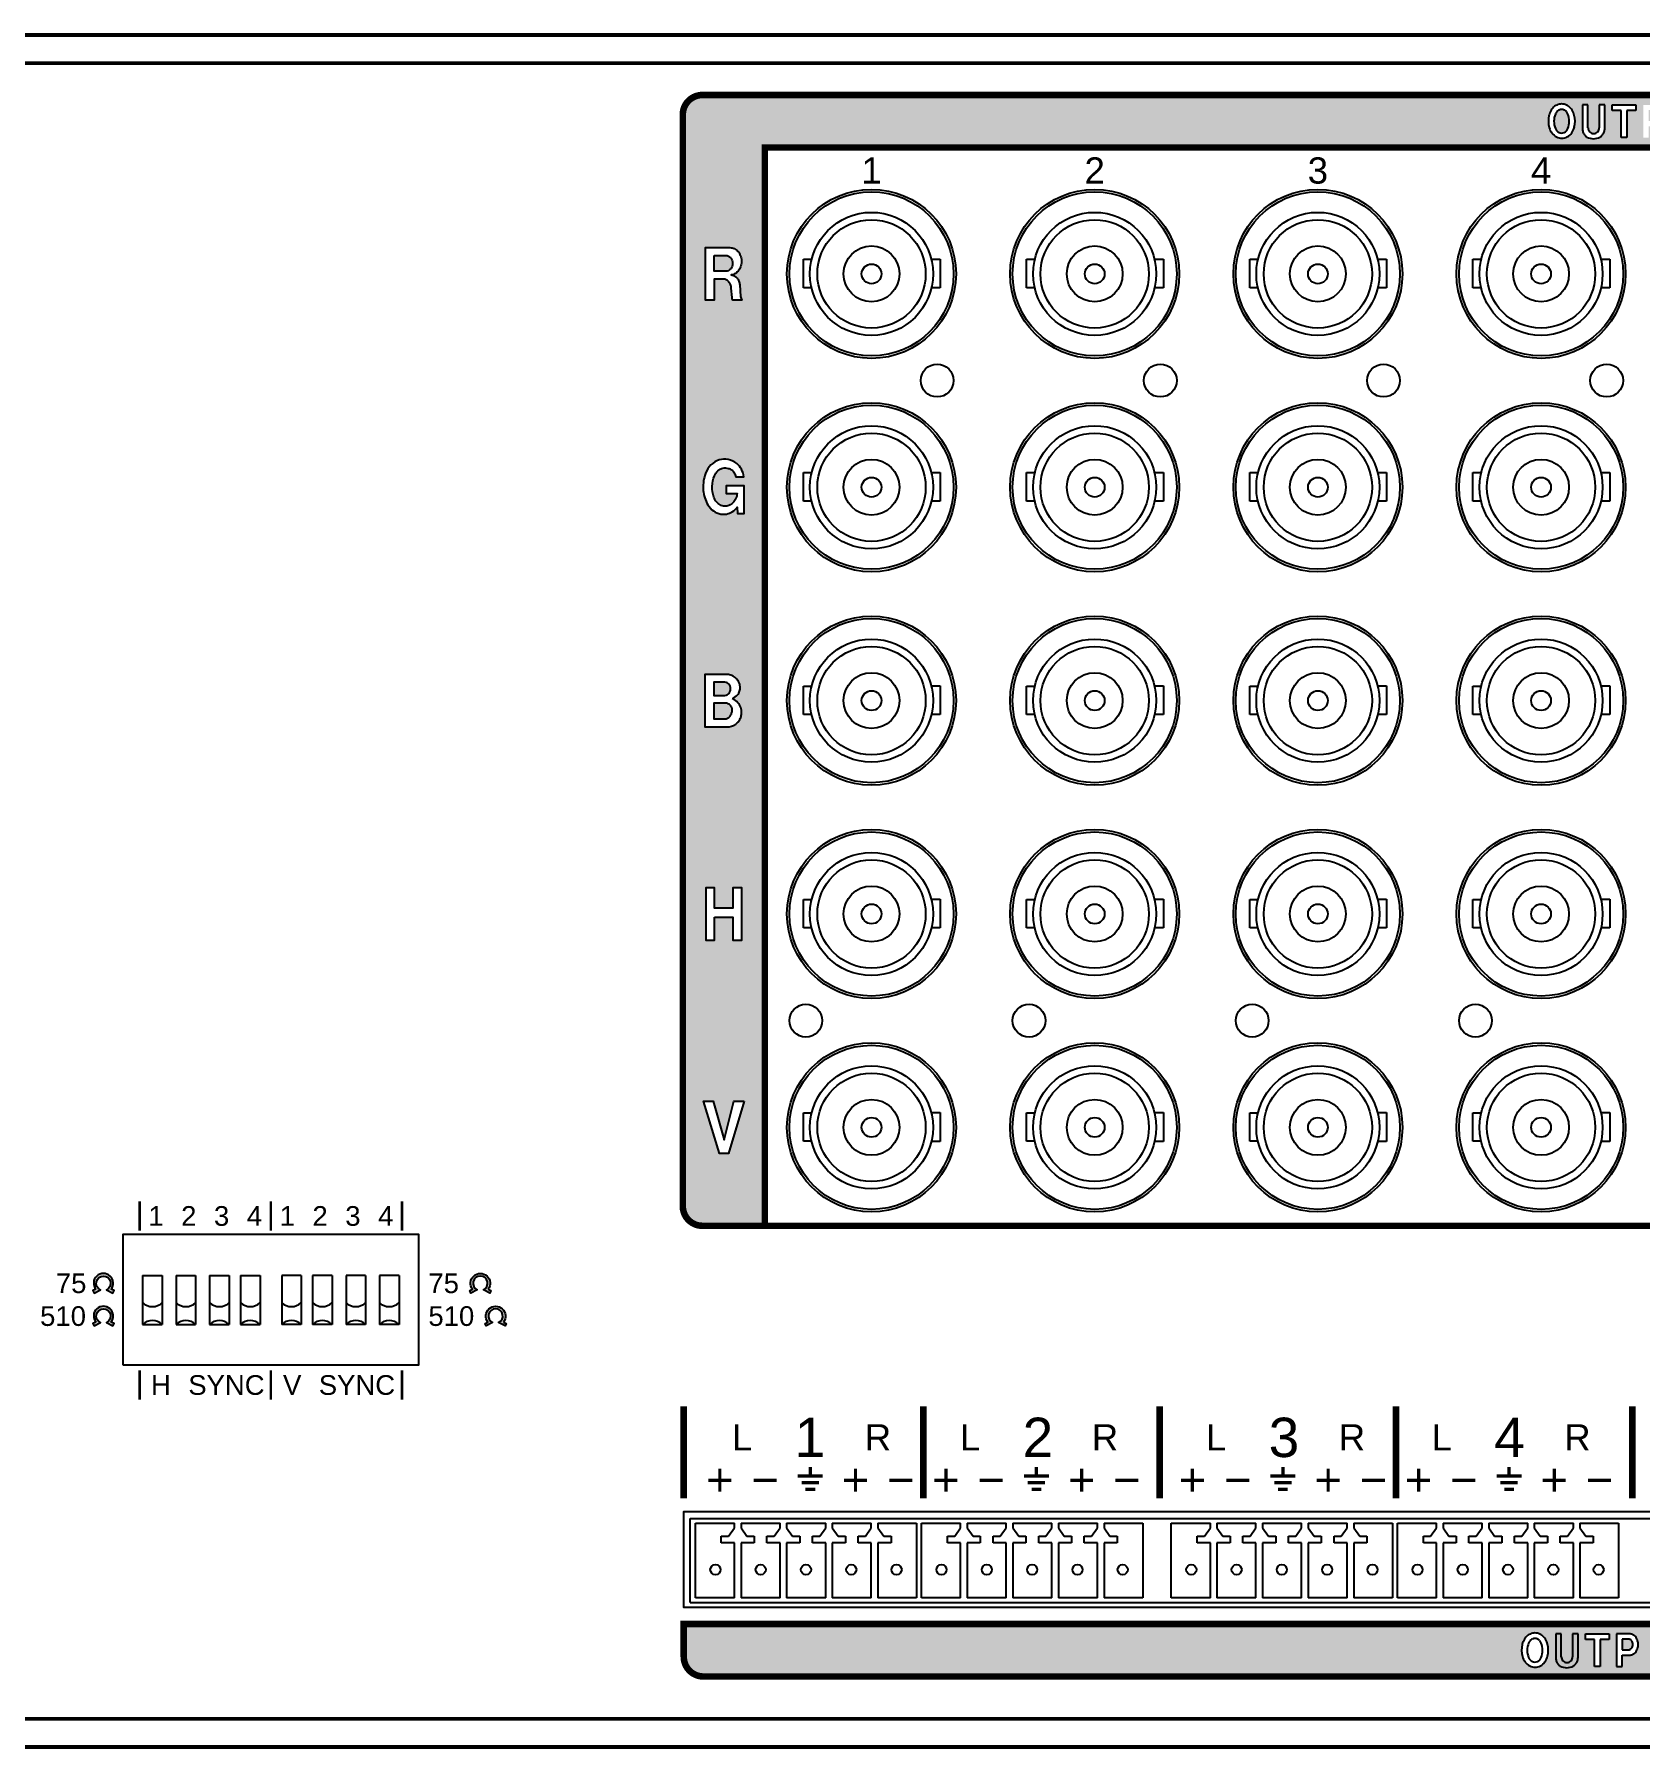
# Model space of a CAD drawing. Header units: inches. Extents: x 0.5 to 19.5, y 0.5 to 12.5.
# Drawn here: x 9.73 to 14.62, y 0.51 to 5.73 of the extents above; entities that cross this region are included whole.
import ezdxf
from ezdxf.enums import TextEntityAlignment as Align

# ---------------------------------------------------------------- set-up
doc = ezdxf.new("R2010")
doc.units = ezdxf.units.IN
doc.header["$MEASUREMENT"] = 0
doc.styles.add('CAD_SALES', font='ARIAL.TTF')

# ---------------------------------------------------------------- blocks, each defined once
blk = doc.blocks.new('8 AUDIO IN')
for p, q in [((-2.8706, 0.2715), (2.8706, 0.2715)), ((-2.8706, 0.0155), (-2.8706, 0.2715)), ((-2.8546, 0.2575), (-2.7356, 0.2575)), ((-2.8546, 0.0295), (-2.8546, 0.2575)), ((-2.7756, 0.2174), (-2.7536, 0.2174)), ((-2.7756, 0.1974), (-2.7756, 0.2174)), ((-2.7536, 0.2174), (-2.7356, 0.2431)), ((-2.7356, 0.2431), (-2.7356, 0.2575)), ((-2.7156, 0.2575), (-2.7156, 0.2431)), ((-2.7156, 0.2575), (-2.5966, 0.2575)), ((-2.7156, 0.2431), (-2.6976, 0.2174)), ((-2.6976, 0.2174), (-2.6756, 0.2174)), ((-2.6756, 0.2174), (-2.6756, 0.1974)), ((-2.6366, 0.2174), (-2.6146, 0.2174)), ((-2.6366, 0.1974), (-2.6366, 0.2174)), ((-2.6146, 0.2174), (-2.5966, 0.2431)), ((-2.5966, 0.2431), (-2.5966, 0.2575)), ((-2.5766, 0.2575), (-2.4576, 0.2575)), ((-2.5766, 0.2575), (-2.5766, 0.2431)), ((-2.5766, 0.2431), (-2.5586, 0.2174)), ((-2.5586, 0.2174), (-2.5366, 0.2174)), ((-2.5366, 0.2174), (-2.5366, 0.1974)), ((-2.4976, 0.2174), (-2.4756, 0.2174)), ((-2.4976, 0.1974), (-2.4976, 0.2174)), ((-2.4756, 0.2174), (-2.4576, 0.2431)), ((-2.4576, 0.2431), (-2.4576, 0.2575)), ((-2.4376, 0.2575), (-2.3186, 0.2575)), ((-2.4376, 0.2575), (-2.4376, 0.2431)), ((-2.4376, 0.2431), (-2.4196, 0.2174)), ((-2.4196, 0.2174), (-2.3976, 0.2174)), ((-2.3976, 0.2174), (-2.3976, 0.1974)), ((-2.3586, 0.2174), (-2.3366, 0.2174)), ((-2.3586, 0.1974), (-2.3586, 0.2174)), ((-2.3366, 0.2174), (-2.3186, 0.2431)), ((-2.3186, 0.2431), (-2.3186, 0.2575)), ((-2.2986, 0.2575), (-2.1806, 0.2575)), ((-2.2986, 0.2575), (-2.2986, 0.2431)), ((-2.2986, 0.2431), (-2.2806, 0.2174)), ((-2.2806, 0.2174), (-2.2586, 0.2174)), ((-2.2586, 0.2174), (-2.2586, 0.1974)), ((-2.1806, 0.2575), (-2.1806, 0.0295)), ((-2.1656, 0.0295), (-2.1656, 0.2575)), ((-2.1656, 0.2575), (-2.0466, 0.2575)), ((-2.0866, 0.1974), (-2.0866, 0.2174)), ((-2.0866, 0.2174), (-2.0646, 0.2174)), ((-2.0646, 0.2174), (-2.0466, 0.2431)), ((-2.0466, 0.2431), (-2.0466, 0.2575)), ((-2.0266, 0.2575), (-1.9076, 0.2575)), ((-2.0266, 0.2575), (-2.0266, 0.2431)), ((-2.0266, 0.2431), (-2.0086, 0.2174)), ((-2.0086, 0.2174), (-1.9866, 0.2174)), ((-1.9866, 0.2174), (-1.9866, 0.1974)), ((-1.9476, 0.1974), (-1.9476, 0.2174)), ((-1.9476, 0.2174), (-1.9256, 0.2174)), ((-1.9256, 0.2174), (-1.9076, 0.2431)), ((-1.9076, 0.2431), (-1.9076, 0.2575)), ((-1.8876, 0.2575), (-1.8876, 0.2431)), ((-1.8876, 0.2575), (-1.7686, 0.2575)), ((-1.8876, 0.2431), (-1.8696, 0.2174)), ((-1.8696, 0.2174), (-1.8476, 0.2174)), ((-1.8476, 0.2174), (-1.8476, 0.1974)), ((-1.8086, 0.1974), (-1.8086, 0.2174)), ((-1.8086, 0.2174), (-1.7866, 0.2174)), ((-1.7866, 0.2174), (-1.7686, 0.2431)), ((-1.7686, 0.2431), (-1.7686, 0.2575)), ((-1.7486, 0.2575), (-1.7486, 0.2431)), ((-1.7486, 0.2575), (-1.6296, 0.2575)), ((-1.7486, 0.2431), (-1.7306, 0.2174)), ((-1.7306, 0.2174), (-1.7086, 0.2174)), ((-1.7086, 0.2174), (-1.7086, 0.1974)), ((-1.6696, 0.1974), (-1.6696, 0.2174)), ((-1.6696, 0.2174), (-1.6476, 0.2174)), ((-1.6476, 0.2174), (-1.6296, 0.2431)), ((-1.6296, 0.2431), (-1.6296, 0.2575)), ((-1.6096, 0.2575), (-1.6096, 0.2431)), ((-1.6096, 0.2575), (-1.4916, 0.2575)), ((-1.6096, 0.2431), (-1.5916, 0.2174)), ((-1.5916, 0.2174), (-1.5696, 0.2174)), ((-1.5696, 0.2174), (-1.5696, 0.1974)), ((-1.4916, 0.2575), (-1.4916, 0.0295)), ((-1.4046, 0.0295), (-1.4046, 0.2575)), ((-1.4046, 0.2575), (-1.2856, 0.2575)), ((-1.3256, 0.1974), (-1.3256, 0.2174)), ((-1.3256, 0.2174), (-1.3036, 0.2174)), ((-1.3036, 0.2174), (-1.2856, 0.2431)), ((-1.2856, 0.2431), (-1.2856, 0.2575)), ((-1.2656, 0.2575), (-1.1466, 0.2575)), ((-1.2656, 0.2575), (-1.2656, 0.2431)), ((-1.2656, 0.2431), (-1.2476, 0.2174)), ((-1.2476, 0.2174), (-1.2256, 0.2174)), ((-1.2256, 0.2174), (-1.2256, 0.1974)), ((-1.1866, 0.1974), (-1.1866, 0.2174)), ((-1.1866, 0.2174), (-1.1646, 0.2174)), ((-1.1646, 0.2174), (-1.1466, 0.2431)), ((-1.1466, 0.2431), (-1.1466, 0.2575)), ((-1.1266, 0.2575), (-1.1266, 0.2431)), ((-1.1266, 0.2575), (-1.0076, 0.2575)), ((-1.1266, 0.2431), (-1.1086, 0.2174)), ((-1.1086, 0.2174), (-1.0866, 0.2174)), ((-1.0866, 0.2174), (-1.0866, 0.1974)), ((-1.0476, 0.1974), (-1.0476, 0.2174)), ((-1.0476, 0.2174), (-1.0256, 0.2174)), ((-1.0256, 0.2174), (-1.0076, 0.2431)), ((-1.0076, 0.2431), (-1.0076, 0.2575)), ((-0.9876, 0.2575), (-0.9876, 0.2431)), ((-0.9876, 0.2575), (-0.8686, 0.2575)), ((-0.9876, 0.2431), (-0.9696, 0.2174)), ((-0.9696, 0.2174), (-0.9476, 0.2174)), ((-0.9476, 0.2174), (-0.9476, 0.1974)), ((-0.9086, 0.1974), (-0.9086, 0.2174)), ((-0.9086, 0.2174), (-0.8866, 0.2174)), ((-0.8866, 0.2174), (-0.8686, 0.2431)), ((-0.8686, 0.2431), (-0.8686, 0.2575)), ((-0.8486, 0.2575), (-0.8486, 0.2431)), ((-0.8486, 0.2575), (-0.7306, 0.2575)), ((-0.8486, 0.2431), (-0.8306, 0.2174)), ((-0.8306, 0.2174), (-0.8086, 0.2174)), ((-0.8086, 0.2174), (-0.8086, 0.1974)), ((-0.7306, 0.2575), (-0.7306, 0.0295)), ((-0.7156, 0.0295), (-0.7156, 0.2575)), ((-0.7156, 0.2575), (-0.5966, 0.2575)), ((-0.6366, 0.1974), (-0.6366, 0.2174)), ((-0.6366, 0.2174), (-0.6146, 0.2174)), ((-0.6146, 0.2174), (-0.5966, 0.2431)), ((-0.5966, 0.2431), (-0.5966, 0.2575)), ((-0.5766, 0.2575), (-0.4576, 0.2575)), ((-0.5766, 0.2575), (-0.5766, 0.2431)), ((-0.5766, 0.2431), (-0.5586, 0.2174)), ((-0.5586, 0.2174), (-0.5366, 0.2174)), ((-0.5366, 0.2174), (-0.5366, 0.1974)), ((-0.4976, 0.1974), (-0.4976, 0.2174)), ((-0.4976, 0.2174), (-0.4756, 0.2174)), ((-0.4756, 0.2174), (-0.4576, 0.2431)), ((-0.4576, 0.2431), (-0.4576, 0.2575)), ((-0.4376, 0.2575), (-0.4376, 0.2431)), ((-0.4376, 0.2575), (-0.3186, 0.2575)), ((-0.4376, 0.2431), (-0.4196, 0.2174)), ((-0.4196, 0.2174), (-0.3976, 0.2174)), ((-0.3976, 0.2174), (-0.3976, 0.1974)), ((-0.3586, 0.1974), (-0.3586, 0.2174)), ((-0.3586, 0.2174), (-0.3366, 0.2174)), ((-0.3366, 0.2174), (-0.3186, 0.2431)), ((-0.3186, 0.2431), (-0.3186, 0.2575)), ((-0.2986, 0.2575), (-0.2986, 0.2431)), ((-0.2986, 0.2575), (-0.1796, 0.2575)), ((-0.2986, 0.2431), (-0.2806, 0.2174)), ((-0.2806, 0.2174), (-0.2586, 0.2174)), ((-0.2586, 0.2174), (-0.2586, 0.1974)), ((-0.2196, 0.1974), (-0.2196, 0.2174)), ((-0.2196, 0.2174), (-0.1976, 0.2174)), ((-0.1976, 0.2174), (-0.1796, 0.2431)), ((-0.1796, 0.2431), (-0.1796, 0.2575)), ((-0.1596, 0.2575), (-0.1596, 0.2431)), ((-0.1596, 0.2575), (-0.0416, 0.2575)), ((-0.1596, 0.2431), (-0.1416, 0.2174)), ((-0.1416, 0.2174), (-0.1196, 0.2174)), ((-0.1196, 0.2174), (-0.1196, 0.1974)), ((-0.0416, 0.2575), (-0.0416, 0.0295)), ((-2.7356, 0.1974), (-2.7756, 0.1974)), ((-2.7356, 0.0295), (-2.7356, 0.1974)), ((-2.7156, 0.1974), (-2.7156, 0.0295)), ((-2.6756, 0.1974), (-2.7156, 0.1974)), ((-2.5966, 0.1974), (-2.6366, 0.1974)), ((-2.5966, 0.0295), (-2.5966, 0.1974)), ((-2.5766, 0.1974), (-2.5766, 0.0295)), ((-2.5366, 0.1974), (-2.5766, 0.1974)), ((-2.4576, 0.1974), (-2.4976, 0.1974)), ((-2.4576, 0.0295), (-2.4576, 0.1974)), ((-2.4376, 0.1974), (-2.4376, 0.0295)), ((-2.3976, 0.1974), (-2.4376, 0.1974)), ((-2.3186, 0.1974), (-2.3586, 0.1974)), ((-2.3186, 0.0295), (-2.3186, 0.1974)), ((-2.2986, 0.1974), (-2.2986, 0.0295)), ((-2.2586, 0.1974), (-2.2986, 0.1974)), ((-2.0466, 0.1974), (-2.0866, 0.1974)), ((-2.0466, 0.0295), (-2.0466, 0.1974)), ((-1.9866, 0.1974), (-2.0266, 0.1974)), ((-2.0266, 0.1974), (-2.0266, 0.0295)), ((-1.9076, 0.1974), (-1.9476, 0.1974)), ((-1.9076, 0.0295), (-1.9076, 0.1974)), ((-1.8476, 0.1974), (-1.8876, 0.1974)), ((-1.8876, 0.1974), (-1.8876, 0.0295)), ((-1.7686, 0.1974), (-1.8086, 0.1974)), ((-1.7686, 0.0295), (-1.7686, 0.1974)), ((-1.7086, 0.1974), (-1.7486, 0.1974)), ((-1.7486, 0.1974), (-1.7486, 0.0295)), ((-1.6296, 0.1974), (-1.6696, 0.1974)), ((-1.6296, 0.0295), (-1.6296, 0.1974)), ((-1.5696, 0.1974), (-1.6096, 0.1974)), ((-1.6096, 0.1974), (-1.6096, 0.0295)), ((-1.2856, 0.1974), (-1.3256, 0.1974)), ((-1.2856, 0.0295), (-1.2856, 0.1974)), ((-1.2256, 0.1974), (-1.2656, 0.1974)), ((-1.2656, 0.1974), (-1.2656, 0.0295)), ((-1.1466, 0.1974), (-1.1866, 0.1974)), ((-1.1466, 0.0295), (-1.1466, 0.1974)), ((-1.0866, 0.1974), (-1.1266, 0.1974)), ((-1.1266, 0.1974), (-1.1266, 0.0295)), ((-1.0076, 0.1974), (-1.0476, 0.1974)), ((-1.0076, 0.0295), (-1.0076, 0.1974)), ((-0.9476, 0.1974), (-0.9876, 0.1974)), ((-0.9876, 0.1974), (-0.9876, 0.0295)), ((-0.8686, 0.1974), (-0.9086, 0.1974)), ((-0.8686, 0.0295), (-0.8686, 0.1974)), ((-0.8086, 0.1974), (-0.8486, 0.1974)), ((-0.8486, 0.1974), (-0.8486, 0.0295)), ((-0.5966, 0.1974), (-0.6366, 0.1974)), ((-0.5966, 0.0295), (-0.5966, 0.1974)), ((-0.5366, 0.1974), (-0.5766, 0.1974)), ((-0.5766, 0.1974), (-0.5766, 0.0295)), ((-0.4576, 0.1974), (-0.4976, 0.1974)), ((-0.4576, 0.0295), (-0.4576, 0.1974)), ((-0.3976, 0.1974), (-0.4376, 0.1974)), ((-0.4376, 0.1974), (-0.4376, 0.0295)), ((-0.3186, 0.1974), (-0.3586, 0.1974)), ((-0.3186, 0.0295), (-0.3186, 0.1974)), ((-0.2586, 0.1974), (-0.2986, 0.1974)), ((-0.2986, 0.1974), (-0.2986, 0.0295)), ((-0.1796, 0.1974), (-0.2196, 0.1974)), ((-0.1796, 0.0295), (-0.1796, 0.1974)), ((-0.1196, 0.1974), (-0.1596, 0.1974)), ((-0.1596, 0.1974), (-0.1596, 0.0295)), ((-2.8706, 0.0155), (2.8706, 0.0155)), ((-2.7356, 0.0295), (-2.8546, 0.0295)), ((-2.5966, 0.0295), (-2.7156, 0.0295)), ((-2.4576, 0.0295), (-2.5766, 0.0295)), ((-2.3186, 0.0295), (-2.4376, 0.0295)), ((-2.1806, 0.0295), (-2.2986, 0.0295)), ((-2.0466, 0.0295), (-2.1656, 0.0295)), ((-1.9076, 0.0295), (-2.0266, 0.0295)), ((-1.7686, 0.0295), (-1.8876, 0.0295)), ((-1.6296, 0.0295), (-1.7486, 0.0295)), ((-1.4916, 0.0295), (-1.6096, 0.0295)), ((-1.2856, 0.0295), (-1.4046, 0.0295)), ((-1.1466, 0.0295), (-1.2656, 0.0295)), ((-1.0076, 0.0295), (-1.1266, 0.0295)), ((-0.8686, 0.0295), (-0.9876, 0.0295)), ((-0.7306, 0.0295), (-0.8486, 0.0295)), ((-0.5966, 0.0295), (-0.7156, 0.0295)), ((-0.4576, 0.0295), (-0.5766, 0.0295)), ((-0.3186, 0.0295), (-0.4376, 0.0295)), ((-0.1796, 0.0295), (-0.2986, 0.0295)), ((-0.0416, 0.0295), (-0.1596, 0.0295))]:
    blk.add_line(p, q)
for centre in [(-2.7936, 0.1155), (-2.6556, 0.1155), (-2.5176, 0.1155), (-2.3796, 0.1155), (-2.2416, 0.1155), (-2.1046, 0.1155), (-1.9666, 0.1155), (-1.8286, 0.1155), (-1.6906, 0.1155), (-1.5526, 0.1155), (-1.3436, 0.1155), (-1.2056, 0.1155), (-1.0676, 0.1155), (-0.9296, 0.1155), (-0.7916, 0.1155), (-0.6546, 0.1155), (-0.5166, 0.1155), (-0.3786, 0.1155), (-0.2406, 0.1155), (-0.1026, 0.1155)]:
    blk.add_circle(centre, 0.0155)
blk = doc.blocks.new('BNC')
for p, q in [((-0.2075, 0.0445), (-0.1821, 0.0445)), ((-0.2075, -0.0425), (-0.2075, 0.0445)), ((0.182, 0.0451), (0.2093, 0.0451)), ((0.2093, 0.0451), (0.2093, -0.0427)), ((-0.1826, -0.0425), (-0.2075, -0.0425)), ((0.2093, -0.0427), (0.1826, -0.0427))]:
    blk.add_line(p, q)
for radius in [0.25, 0.1875, 0.165, 0.085, 0.03]:
    blk.add_circle((0, 0), radius)
blk = doc.blocks.new('A$C59155F85')
for p, q in [((-8.385, 0.08), (8.385, 0.08)), ((-8.385, 0), (8.385, 0))]:
    blk.add_line(p, q)
blk = doc.blocks.new('A$C5CC237B7')
for p, q in [((-8.385, 0.08), (8.385, 0.08)), ((-8.385, 0), (8.385, 0))]:
    blk.add_line(p, q)

msp = doc.modelspace()

# ---------------------------------------------------------------- hatches: boundary and pattern name
h = msp.add_hatch(color=256)
h.paths.add_polyline_path([(17.3649, 5.4813, 0.414214), (17.3049, 5.5413), (11.7649, 5.5413, 0.414214), (11.7049, 5.4813), (11.7049, 2.1563, 0.414214), (11.7649, 2.0963), (11.9549, 2.0963), (11.9549, 5.3813), (17.3649, 5.3813)])
h.paths.add_polyline_path([(14.3435, 5.4771, -0.095153), (14.3504, 5.495, -0.091752), (14.3611, 5.5067, -0.082546), (14.3718, 5.5123, -0.162305), (14.3934, 5.5123, -0.082546), (14.4041, 5.5067, -0.091752), (14.4148, 5.495, -0.083895), (14.4213, 5.4793, -0.120472), (14.4213, 5.4433, -0.096742), (14.4132, 5.4259, -0.103073), (14.4008, 5.4144, -0.131348), (14.3833, 5.4095, -0.133021), (14.3657, 5.4141, -0.102771), (14.3531, 5.4251, -0.097288), (14.3448, 5.4423, -0.113081)], flags=16)
h.paths.add_polyline_path([(14.3592, 5.4613, -0.094568), (14.3632, 5.4827, -0.093824), (14.3682, 5.4907, -0.090902), (14.3743, 5.4953, -0.117122), (14.3826, 5.4973, -0.117122), (14.3909, 5.4953, -0.090902), (14.397, 5.4907, -0.093824), (14.4019, 5.4827, -0.094568), (14.406, 5.4613, -0.097155), (14.4017, 5.4393, -0.0885), (14.397, 5.4318, -0.091754), (14.3909, 5.4271, -0.1182), (14.3826, 5.4251, -0.1182), (14.3742, 5.4271, -0.091754), (14.3681, 5.4318, -0.0885), (14.3635, 5.4393, -0.097155)], flags=0)
h.paths.add_polyline_path([(14.4459, 5.5113), (14.4629, 5.5113), (14.4629, 5.4413, 0.104016), (14.4646, 5.434, 0.092613), (14.468, 5.4293, 0.096707), (14.4737, 5.4252, 0.10527), (14.4803, 5.4238, 0.10527), (14.4869, 5.4252, 0.096707), (14.4927, 5.4293, 0.085524), (14.4956, 5.434, 0.090314), (14.4969, 5.4405), (14.4969, 5.5113), (14.5139, 5.5113), (14.5139, 5.4399, -0.085991), (14.5121, 5.4286, -0.08788), (14.507, 5.4195, -0.098928), (14.4995, 5.4133, -0.130148), (14.4795, 5.4079, -0.127064), (14.4599, 5.413, -0.103028), (14.4522, 5.4197, -0.087224), (14.4475, 5.4288, -0.081237), (14.4459, 5.4393)], flags=16)
h.paths.add_polyline_path([(14.5369, 5.4943), (14.5369, 5.5113), (14.6083, 5.5113), (14.6083, 5.4943), (14.5811, 5.4943), (14.5811, 5.4113), (14.5641, 5.4113), (14.5641, 5.4943)], flags=16)
h.paths.add_polyline_path([(14.6312, 5.5113), (14.6703, 5.5113, -0.145535), (14.6824, 5.5082, -0.111039), (14.6907, 5.5003, -0.079512), (14.6956, 5.4902, -0.074652), (14.6973, 5.4788, -0.074652), (14.6956, 5.4674, -0.079512), (14.6907, 5.4573, -0.111039), (14.6824, 5.4494, -0.145535), (14.6703, 5.4463), (14.6482, 5.4463), (14.6482, 5.4113), (14.6312, 5.4113)], flags=16)
h.paths.add_polyline_path([(14.6482, 5.4953), (14.6669, 5.4953, -0.124525), (14.6727, 5.4938, -0.095789), (14.6768, 5.4905, -0.091577), (14.6799, 5.4851, -0.084614), (14.6809, 5.4788, -0.084614), (14.6799, 5.4725, -0.091577), (14.6768, 5.4671, -0.095789), (14.6727, 5.4637, -0.124525), (14.6669, 5.4623), (14.6482, 5.4623)], flags=0)
h.paths.add_polyline_path([(14.7205, 5.5113), (14.7375, 5.5113), (14.7375, 5.4413, 0.104016), (14.7392, 5.434, 0.092613), (14.7426, 5.4293, 0.096707), (14.7483, 5.4252, 0.10527), (14.7549, 5.4238, 0.10527), (14.7615, 5.4252, 0.096707), (14.7672, 5.4293, 0.085524), (14.7701, 5.434, 0.090314), (14.7715, 5.4405), (14.7715, 5.5113), (14.7885, 5.5113), (14.7885, 5.4399, -0.085991), (14.7866, 5.4286, -0.08788), (14.7816, 5.4195, -0.098928), (14.774, 5.4133, -0.130148), (14.754, 5.4079, -0.127064), (14.7345, 5.413, -0.103028), (14.7268, 5.4197, -0.087224), (14.722, 5.4288, -0.081237), (14.7205, 5.4393)], flags=16)
h.paths.add_polyline_path([(14.8114, 5.4943), (14.8114, 5.5113), (14.8828, 5.5113), (14.8828, 5.4943), (14.8556, 5.4943), (14.8556, 5.4113), (14.8386, 5.4113), (14.8386, 5.4943)], flags=16)
h.paths.add_polyline_path([(14.9058, 5.4413), (14.9228, 5.4413, 0.093142), (14.9241, 5.4344, 0.082276), (14.9269, 5.4297, 0.09886), (14.9313, 5.4263, 0.101206), (14.9394, 5.4243, 0.10206), (14.9477, 5.4257, 0.094776), (14.9551, 5.4303, 0.083603), (14.9573, 5.4333, 0.059881), (14.9583, 5.4361, 0.124782), (14.9582, 5.4427, 0.073245), (14.9567, 5.446, 0.088816), (14.9542, 5.4487, 0.076522), (14.9518, 5.45), (14.9236, 5.4583, -0.123096), (14.915, 5.4629, -0.107095), (14.909, 5.4715, -0.096533), (14.9066, 5.4823, -0.089823), (14.9087, 5.4942, -0.098006), (14.9147, 5.5041, -0.111803), (14.9236, 5.5103, -0.148521), (14.9495, 5.513, -0.148553), (14.9627, 5.5064, -0.102413), (14.9699, 5.4962, -0.092611), (14.9729, 5.4833), (14.9568, 5.4833, 0.092621), (14.9553, 5.4897, 0.083454), (14.9525, 5.4942, 0.100524), (14.9483, 5.4973, 0.113762), (14.9393, 5.4989, 0.112228), (14.9304, 5.4963, 0.103571), (14.9273, 5.4935, 0.082701), (14.9254, 5.4899, 0.141375), (14.9252, 5.4823, 0.06351), (14.9264, 5.4793, 0.095256), (14.9291, 5.4761, 0.097488), (14.9322, 5.4745), (14.9568, 5.4683, -0.117772), (14.9666, 5.4634, -0.101874), (14.9738, 5.4543, -0.088282), (14.9764, 5.4445, -0.086365), (14.9755, 5.4343, -0.102645), (14.9694, 5.4216, -0.117776), (14.9593, 5.4133, -0.099289), (14.9429, 5.4089, -0.100591), (14.9262, 5.4113, -0.104853), (14.9162, 5.4178, -0.092689), (14.909, 5.4284, -0.084519)], flags=16)
h.paths.add_polyline_path([(11.884, 5.037, -0.081068), (11.8822, 5.0214, -0.086409), (11.8757, 5.0077, -0.09333), (11.8658, 4.9981, -0.112177), (11.8526, 4.9931, -0.105098), (11.8626, 4.9898, -0.086414), (11.8702, 4.9834, -0.0815), (11.8759, 4.9739, -0.075462), (11.8784, 4.9627), (11.8812, 4.9275, 0.125921), (11.8852, 4.9163), (11.8567, 4.9163, -0.087949), (11.8553, 4.9243), (11.8523, 4.9558, 0.068338), (11.8499, 4.9645, 0.081457), (11.8448, 4.9725, 0.097118), (11.8372, 4.9782, 0.109082), (11.8281, 4.9803), (11.8009, 4.9803), (11.8009, 4.9163), (11.7737, 4.9163), (11.7737, 5.0763), (11.8485, 5.0763, -0.119875), (11.8626, 5.0729, -0.092591), (11.8729, 5.0649, -0.089176), (11.8807, 5.0522, -0.082042)], flags=16)
h.paths.add_polyline_path([(11.8551, 5.0375, -0.084614), (11.8567, 5.0283, -0.084614), (11.8551, 5.0191, -0.091577), (11.8507, 5.0113, -0.095789), (11.8447, 5.0064, -0.124525), (11.8362, 5.0043), (11.8009, 5.0043), (11.8009, 5.0523), (11.8362, 5.0523, -0.124525), (11.8447, 5.0502, -0.095789), (11.8507, 5.0453, -0.091577)], flags=0)
h.paths.add_polyline_path([(11.8837, 4.401, -0.092549), (11.891, 4.3783), (11.8665, 4.3783, 0.08729), (11.8614, 4.3906, 0.086779), (11.8537, 4.399, 0.103012), (11.8434, 4.4039, 0.131311), (11.8269, 4.4043, 0.123196), (11.8119, 4.3963, 0.107446), (11.8012, 4.3815, 0.090712), (11.7946, 4.3489, 0.096902), (11.8007, 4.3136, 0.07673), (11.8077, 4.3018, 0.095265), (11.8186, 4.2927, 0.109166), (11.832, 4.2887, 0.110861), (11.8457, 4.2909, 0.100825), (11.8577, 4.2987, 0.083742), (11.8659, 4.3103, 0.089674), (11.8706, 4.3271), (11.8366, 4.3271), (11.8366, 4.3511), (11.8924, 4.3511), (11.8924, 4.2663), (11.872, 4.2663), (11.8706, 4.2855, -0.08535), (11.8564, 4.2721, -0.100623), (11.838, 4.2647, -0.137981), (11.8108, 4.2673, -0.090695), (11.7936, 4.2778, -0.108511), (11.7768, 4.3012, -0.09424), (11.7671, 4.3425, -0.092517), (11.7729, 4.3847, -0.116069), (11.7908, 4.4142, -0.120304), (11.8155, 4.4295, -0.130243), (11.8435, 4.431, -0.123288), (11.8692, 4.4183, -0.10356)], flags=16)
h.paths.add_polyline_path([(11.8751, 3.7544, -0.081259), (11.8793, 3.7413, -0.121758), (11.8779, 3.7248, -0.127805), (11.8696, 3.712, -0.071388), (11.8566, 3.7027, -0.099436), (11.8729, 3.6899, -0.101528), (11.8813, 3.6753, -0.093277), (11.8838, 3.6579, -0.07313), (11.8813, 3.6445, -0.078226), (11.8751, 3.6329, -0.086845), (11.8661, 3.6243, -0.154022), (11.8389, 3.6163), (11.7722, 3.6163), (11.7722, 3.7763), (11.8362, 3.7763, -0.096451), (11.8526, 3.7734, -0.073423), (11.8647, 3.7667, -0.114844)], flags=16)
h.paths.add_polyline_path([(11.8455, 3.7464, -0.091577), (11.8491, 3.7399, -0.084614), (11.8504, 3.7323, -0.084614), (11.8491, 3.7246, -0.091577), (11.8455, 3.7181, -0.095789), (11.8404, 3.714, -0.124525), (11.8334, 3.7123), (11.7994, 3.7123), (11.7994, 3.7523), (11.8334, 3.7523, -0.124525), (11.8404, 3.7505, -0.095789)], flags=0)
h.paths.add_polyline_path([(11.8497, 3.6822, -0.094289), (11.8539, 3.675, -0.086855), (11.8553, 3.6664, -0.08694), (11.8538, 3.6579, -0.094182), (11.8489, 3.6486, -0.098825), (11.8419, 3.6428, -0.127814), (11.8321, 3.6403), (11.7994, 3.6403), (11.7994, 3.6883), (11.8362, 3.6883, -0.128904), (11.8441, 3.6865, -0.097394)], flags=0)
h.paths.add_polyline_path([(11.8849, 3.1263), (11.8849, 2.9663), (11.8577, 2.9663), (11.8577, 3.0367), (11.802, 3.0367), (11.802, 2.9663), (11.7748, 2.9663), (11.7748, 3.1263), (11.802, 3.1263), (11.802, 3.0639), (11.8577, 3.0639), (11.8577, 3.1263)], flags=16)
h.paths.add_polyline_path([(11.8917, 2.4763), (11.8441, 2.3163), (11.8169, 2.3163), (11.768, 2.4763), (11.7979, 2.4763), (11.8305, 2.3579), (11.8605, 2.4763)], flags=16)
for points in [[(9.9161, 1.903), (9.9076, 1.8988), (9.9112, 1.8916), (9.9306, 1.9013, -4.546552), (9.9491, 1.9013), (9.9685, 1.8916), (9.9721, 1.8988), (9.9636, 1.903, 2.031475)], [(11.1119, 1.903), (11.1204, 1.8988), (11.1168, 1.8916), (11.0974, 1.9013, 4.546552), (11.0789, 1.9013), (11.0595, 1.8916), (11.0559, 1.8988), (11.0644, 1.903, -2.031475)], [(9.9161, 1.803), (9.9076, 1.7988), (9.9112, 1.7916), (9.9306, 1.8013, -4.546552), (9.9491, 1.8013), (9.9685, 1.7916), (9.9721, 1.7988), (9.9636, 1.803, 2.031475)], [(11.1584, 1.803), (11.1668, 1.7988), (11.1633, 1.7916), (11.1438, 1.8013, 4.546552), (11.1254, 1.8013), (11.1059, 1.7916), (11.1024, 1.7988), (11.1108, 1.803, -2.031475)]]:
    msp.add_hatch(color=256).paths.add_polyline_path(points)
h = msp.add_hatch(color=256)
h.paths.add_polyline_path([(17.4279, 0.7233, 0.414214), (17.4879, 0.7833), (17.4879, 0.8833), (11.7079, 0.8833), (11.7079, 0.7833, 0.414214), (11.7679, 0.7233)])
h.paths.add_polyline_path([(14.2621, 0.8191, -0.095153), (14.269, 0.837, -0.091752), (14.2797, 0.8487, -0.082546), (14.2904, 0.8543, -0.162305), (14.312, 0.8543, -0.082546), (14.3227, 0.8487, -0.091752), (14.3334, 0.837, -0.083895), (14.3399, 0.8213, -0.120472), (14.3399, 0.7853, -0.096742), (14.3318, 0.7679, -0.103073), (14.3194, 0.7564, -0.131348), (14.3019, 0.7515, -0.133021), (14.2843, 0.7561, -0.102771), (14.2717, 0.7671, -0.097288), (14.2634, 0.7843, -0.113081)], flags=16)
h.paths.add_polyline_path([(14.3095, 0.8373, 0.008988), (14.3089, 0.8376, -0.007883)], flags=0)
h.paths.add_polyline_path([(14.3918, 0.7675, 0.008978), (14.3924, 0.7672, -0.007918)], flags=16)
h.paths.add_polyline_path([(14.4555, 0.8363), (14.4555, 0.8533), (14.5269, 0.8533), (14.5269, 0.8363), (14.4997, 0.8363), (14.4997, 0.7533), (14.4827, 0.7533), (14.4827, 0.8363)], flags=16)
h.paths.add_polyline_path([(14.5498, 0.8533), (14.5889, 0.8533, -0.145535), (14.601, 0.8502, -0.111039), (14.6093, 0.8423, -0.079512), (14.6142, 0.8322, -0.074652), (14.6159, 0.8208, -0.074652), (14.6142, 0.8094, -0.079512), (14.6093, 0.7993, -0.111039), (14.601, 0.7914, -0.145535), (14.5889, 0.7883), (14.5668, 0.7883), (14.5668, 0.7533), (14.5498, 0.7533)], flags=16)
h.paths.add_polyline_path([(14.5668, 0.8043), (14.5668, 0.8373), (14.5855, 0.8373, -0.124525), (14.5913, 0.8358, -0.095789), (14.5954, 0.8325, -0.091577), (14.5985, 0.8271, -0.084614), (14.5995, 0.8208, -0.084614), (14.5985, 0.8145, -0.091577), (14.5954, 0.8091, -0.095789), (14.5913, 0.8057, -0.124525), (14.5855, 0.8043)], flags=0)
h.paths.add_polyline_path([(14.6664, 0.7675, 0.008978), (14.6669, 0.7672, -0.007918)], flags=16)
h.paths.add_polyline_path([(14.73, 0.8363), (14.73, 0.8533), (14.8014, 0.8533), (14.8014, 0.8363), (14.7742, 0.8363), (14.7742, 0.7533), (14.7572, 0.7533), (14.7572, 0.8363)], flags=16)
h.paths.add_polyline_path([(14.8427, 0.7764, -0.009514), (14.8424, 0.7771, 0.010687)], flags=16)

# ---------------------------------------------------------------- linework, layer by layer
for p, q in [((14.4459, 5.5113), (14.4459, 5.4393)), ((14.4629, 5.5113), (14.4459, 5.5113)), ((14.4629, 5.4413), (14.4629, 5.5113)), ((14.5139, 5.5113), (14.4969, 5.5113)), ((14.4969, 5.5113), (14.4969, 5.4413)), ((14.5139, 5.4393), (14.5139, 5.5113)), ((14.5369, 5.5113), (14.6083, 5.5113)), ((14.5369, 5.4943), (14.5369, 5.5113)), ((14.5641, 5.4943), (14.5369, 5.4943)), ((14.5641, 5.4113), (14.5641, 5.4943)), ((14.5811, 5.4943), (14.5811, 5.4113)), ((14.6083, 5.4943), (14.5811, 5.4943)), ((14.6083, 5.5113), (14.6083, 5.4943)), ((11.9549, 5.3813), (17.3649, 5.3813)), ((14.5811, 5.4113), (14.5641, 5.4113)), ((10.0592, 1.9452), (10.1187, 1.9452)), ((10.0592, 1.9452), (10.0592, 1.7952)), ((10.1187, 1.9452), (10.1187, 1.7952)), ((10.1612, 1.9452), (10.2207, 1.9452)), ((10.1612, 1.9452), (10.1612, 1.7952)), ((10.2207, 1.9452), (10.2207, 1.7952)), ((10.2632, 1.9452), (10.2632, 1.7952)), ((10.2632, 1.9452), (10.3227, 1.9452)), ((10.3227, 1.9452), (10.3227, 1.7952)), ((10.3574, 1.9452), (10.4169, 1.9452)), ((10.3574, 1.9452), (10.3574, 1.7952)), ((10.4169, 1.9452), (10.4169, 1.7952)), ((10.4828, 1.9452), (10.4828, 1.7952)), ((10.5423, 1.9452), (10.4828, 1.9452)), ((10.5423, 1.9452), (10.5423, 1.7952)), ((10.6365, 1.9452), (10.577, 1.9452)), ((10.577, 1.9452), (10.577, 1.7952)), ((10.6365, 1.9452), (10.6365, 1.7952)), ((10.679, 1.9452), (10.679, 1.7952)), ((10.7385, 1.9452), (10.679, 1.9452)), ((10.7385, 1.9452), (10.7385, 1.7952)), ((10.781, 1.9452), (10.781, 1.7952)), ((10.8405, 1.9452), (10.781, 1.9452)), ((10.8405, 1.9452), (10.8405, 1.7952)), ((10.0592, 1.7952), (10.1187, 1.7952)), ((10.1612, 1.7952), (10.2207, 1.7952)), ((10.2632, 1.7952), (10.3227, 1.7952)), ((10.3574, 1.7952), (10.4169, 1.7952)), ((10.5423, 1.7952), (10.4828, 1.7952)), ((10.6365, 1.7952), (10.577, 1.7952)), ((10.7385, 1.7952), (10.679, 1.7952)), ((10.8405, 1.7952), (10.781, 1.7952)), ((14.3645, 0.8533), (14.3645, 0.7813)), ((14.3815, 0.8533), (14.3645, 0.8533)), ((14.3815, 0.7833), (14.3815, 0.8533)), ((14.4155, 0.8533), (14.4155, 0.7833)), ((14.4325, 0.8533), (14.4155, 0.8533)), ((14.4325, 0.7813), (14.4325, 0.8533)), ((14.4555, 0.8533), (14.5269, 0.8533)), ((14.4555, 0.8363), (14.4555, 0.8533)), ((14.4827, 0.8363), (14.4555, 0.8363)), ((14.4827, 0.7533), (14.4827, 0.8363)), ((14.4997, 0.8363), (14.4997, 0.7533)), ((14.5269, 0.8363), (14.4997, 0.8363)), ((14.5269, 0.8533), (14.5269, 0.8363)), ((14.5498, 0.8533), (14.5498, 0.7533)), ((14.5889, 0.8533), (14.5498, 0.8533)), ((14.5668, 0.8373), (14.5668, 0.8043)), ((14.5855, 0.8373), (14.5668, 0.8373)), ((14.5668, 0.8043), (14.5855, 0.8043)), ((14.5668, 0.7533), (14.5668, 0.7883)), ((14.5668, 0.7883), (14.5889, 0.7883)), ((14.4997, 0.7533), (14.4827, 0.7533)), ((14.5498, 0.7533), (14.5668, 0.7533))]:
    msp.add_line(p, q)
for points in [[(0.4998, 5.7263), (0.4998, 0.5063), (19.4998, 0.5063), (19.4998, 5.7263)], [(1.5898, 0.6463), (1.5898, 5.5863), (1.6398, 5.5863), (1.6398, 5.6363), (18.3598, 5.6363), (18.3598, 5.5863), (18.4098, 5.5863), (18.4098, 0.6463), (18.3598, 0.6463), (18.3598, 0.5963), (1.6398, 0.5963), (1.6398, 0.6463)], [(9.9998, 1.6713), (9.9998, 2.0713), (10.8998, 2.0713), (10.8998, 1.6713)], [(17.4879, 0.9333), (11.7079, 0.9333), (11.7079, 1.2263), (17.4879, 1.2263)]]:
    msp.add_lwpolyline(points, close=True)
at = {"const_width": 0.02}
for points in [[(12.0351, 2.0963), (17.3049, 2.0963, 0.414214), (17.3649, 2.1563), (17.3649, 5.4813, 0.414214), (17.3049, 5.5413), (11.7649, 5.5413, 0.414214), (11.7049, 5.4813), (11.7049, 2.1563, 0.414214), (11.7649, 2.0963)], [(11.7079, 0.8833), (11.7079, 0.7833, 0.414214), (11.7679, 0.7233), (17.4279, 0.7233, 0.414214), (17.4879, 0.7833), (17.4879, 0.8833)]]:
    msp.add_lwpolyline(points, format="xyb", close=True, dxfattribs=at)
for points in [[(11.7049, 5.4113), (11.7049, 5.4813, -0.414214), (11.7649, 5.5413), (17.3049, 5.5413, -0.414214), (17.3649, 5.4813), (17.3649, 5.3813), (11.9549, 5.3813)], [(11.8812, 4.9275, 0.125921), (11.8852, 4.9163), (11.8567, 4.9163, -0.087949), (11.8553, 4.9243), (11.8526, 4.9531, 0.081335), (11.8503, 4.9636, 0.08838), (11.8449, 4.9724, 0.099551), (11.8372, 4.9782, 0.109082), (11.8281, 4.9803), (11.8009, 4.9803), (11.8009, 4.9163), (11.7737, 4.9163), (11.7737, 5.0763), (11.8485, 5.0763, -0.110189), (11.8616, 5.0733, -0.100555), (11.8729, 5.0649, -0.089176), (11.8807, 5.0522, -0.082042), (11.884, 5.037, -0.081068), (11.8822, 5.0214, -0.086409), (11.8757, 5.0077, -0.096902), (11.8653, 4.9978, -0.107972), (11.8526, 4.9931, -0.099858), (11.8621, 4.9901, -0.090965), (11.8702, 4.9834, -0.0815), (11.8759, 4.9739, -0.075462), (11.8784, 4.9627), (11.8812, 4.9275)], [(11.8009, 5.0523), (11.8363, 5.0523, -0.114209), (11.8441, 5.0505, -0.103616), (11.8507, 5.0453, -0.091577), (11.8551, 5.0375, -0.084614), (11.8567, 5.0283, -0.084614), (11.8551, 5.0191, -0.091577), (11.8507, 5.0113, -0.103616), (11.8441, 5.0061, -0.114209), (11.8363, 5.0043), (11.8009, 5.0043), (11.8009, 5.0523)], [(11.7781, 4.2983, 0.09659), (11.7936, 4.2778, 0.10945), (11.8147, 4.266, 0.117124), (11.838, 4.2647, 0.097345), (11.8558, 4.2718, 0.088174), (11.8706, 4.2855), (11.872, 4.2663), (11.8924, 4.2663), (11.8924, 4.3511), (11.8366, 4.3511), (11.8366, 4.3271), (11.8706, 4.3271, -0.082675), (11.8665, 4.3115, -0.090607), (11.8578, 4.2989, -0.10221), (11.8457, 4.2909, -0.110861), (11.832, 4.2887, -0.109166), (11.8186, 4.2927, -0.098734), (11.8073, 4.3022, -0.087735), (11.7999, 4.3159, -0.090206), (11.7946, 4.3489, -0.090712), (11.8012, 4.3815, -0.107332), (11.8119, 4.3963, -0.123336), (11.8269, 4.4043, -0.131311), (11.8434, 4.4039, -0.103012), (11.8537, 4.399, -0.092046), (11.8617, 4.39, -0.082793), (11.8665, 4.3783), (11.891, 4.3783, 0.092549), (11.8837, 4.401, 0.10356), (11.8692, 4.4183, 0.123288), (11.8435, 4.431, 0.130243), (11.8155, 4.4295, 0.120304), (11.7908, 4.4142, 0.104657), (11.774, 4.3879, 0.099908), (11.7671, 4.3425, 0.101268), (11.7781, 4.2983)], [(11.8566, 3.7027, 0.083415), (11.8715, 3.7139, 0.105291), (11.8779, 3.7248, 0.096463), (11.8797, 3.7379, 0.101778), (11.8751, 3.7544, 0.114844), (11.8647, 3.7667, 0.082121), (11.851, 3.774, 0.086958), (11.8362, 3.7763), (11.7722, 3.7763), (11.7722, 3.6163), (11.8389, 3.6163, 0.154022), (11.8661, 3.6243, 0.086845), (11.8751, 3.6329, 0.078226), (11.8813, 3.6445, 0.07313), (11.8838, 3.6579, 0.093277), (11.8813, 3.6753, 0.101528), (11.8729, 3.6899, 0.099436), (11.8566, 3.7027)], [(11.8334, 3.7123, 0.114209), (11.8399, 3.7138, 0.103616), (11.8455, 3.7181, 0.091577), (11.8491, 3.7246, 0.084614), (11.8504, 3.7323, 0.084614), (11.8491, 3.7399, 0.091577), (11.8455, 3.7464, 0.103616), (11.8399, 3.7508, 0.114209), (11.8334, 3.7523), (11.7994, 3.7523), (11.7994, 3.7123), (11.8334, 3.7123)], [(11.8321, 3.6403, 0.118363), (11.8412, 3.6424, 0.106922), (11.8489, 3.6486, 0.094182), (11.8538, 3.6579, 0.08694), (11.8553, 3.6664, 0.086855), (11.8539, 3.675, 0.094289), (11.8497, 3.6822, 0.10707), (11.8435, 3.6869, 0.11772), (11.8362, 3.6883), (11.7994, 3.6883), (11.7994, 3.6403), (11.8321, 3.6403)]]:
    msp.add_lwpolyline(points, format="xyb")
for points, const_width in [([(11.9549, 2.0963), (11.9549, 5.3813), (17.3649, 5.3813)], 0.02), ([(10.0498, 2.0813), (10.0498, 2.1713)], 0.008), ([(10.4498, 2.0813), (10.4498, 2.1713)], 0.008), ([(10.8498, 2.0813), (10.8498, 2.1713)], 0.008), ([(10.0498, 1.5663), (10.0498, 1.6563)], 0.008), ([(10.4498, 1.5663), (10.4498, 1.6563)], 0.008), ([(10.8498, 1.5663), (10.8498, 1.6563)], 0.008), ([(11.7079, 1.5463), (11.7079, 1.2663)], 0.02), ([(12.4379, 1.5463), (12.4379, 1.2663)], 0.02), ([(13.1579, 1.5463), (13.1579, 1.2663)], 0.02), ([(13.8779, 1.5463), (13.8779, 1.2663)], 0.02), ([(14.5978, 1.5463), (14.5978, 1.2663)], 0.02), ([(11.8178, 1.3563), (11.8178, 1.2863)], 0.01), ([(12.0934, 1.3613), (12.0934, 1.3337)], 0.01), ([(12.2312, 1.3563), (12.2312, 1.2863)], 0.01), ([(12.5068, 1.3563), (12.5068, 1.2863)], 0.01), ([(12.7824, 1.3613), (12.7824, 1.3337)], 0.01), ([(12.9202, 1.3563), (12.9202, 1.2863)], 0.01), ([(13.2578, 1.3563), (13.2578, 1.2863)], 0.01), ([(13.5334, 1.3613), (13.5334, 1.3337)], 0.01), ([(13.6712, 1.3563), (13.6712, 1.2863)], 0.01), ([(13.9468, 1.3563), (13.9468, 1.2863)], 0.01), ([(14.2224, 1.3613), (14.2224, 1.3337)], 0.01), ([(14.3602, 1.3563), (14.3602, 1.2863)], 0.01), ([(11.7828, 1.3213), (11.8528, 1.3213)], 0.01), ([(11.9206, 1.3213), (11.9906, 1.3213)], 0.01), ([(12.0554, 1.3337), (12.1314, 1.3337)], 0.01), ([(12.0669, 1.3137), (12.1199, 1.3137)], 0.01), ([(12.1962, 1.3213), (12.2662, 1.3213)], 0.01), ([(12.334, 1.3213), (12.404, 1.3213)], 0.01), ([(12.4718, 1.3213), (12.5418, 1.3213)], 0.01), ([(12.6096, 1.3213), (12.6796, 1.3213)], 0.01), ([(12.7444, 1.3337), (12.8204, 1.3337)], 0.01), ([(12.7559, 1.3137), (12.8089, 1.3137)], 0.01), ([(12.8852, 1.3213), (12.9552, 1.3213)], 0.01), ([(13.023, 1.3213), (13.093, 1.3213)], 0.01), ([(13.2228, 1.3213), (13.2928, 1.3213)], 0.01), ([(13.3606, 1.3213), (13.4306, 1.3213)], 0.01), ([(13.4954, 1.3337), (13.5714, 1.3337)], 0.01), ([(13.5069, 1.3137), (13.5599, 1.3137)], 0.01), ([(13.6362, 1.3213), (13.7062, 1.3213)], 0.01), ([(13.774, 1.3213), (13.844, 1.3213)], 0.01), ([(13.9118, 1.3213), (13.9818, 1.3213)], 0.01), ([(14.0496, 1.3213), (14.1196, 1.3213)], 0.01), ([(14.1844, 1.3337), (14.2604, 1.3337)], 0.01), ([(14.1959, 1.3137), (14.2489, 1.3137)], 0.01), ([(14.3252, 1.3213), (14.3952, 1.3213)], 0.01), ([(14.463, 1.3213), (14.533, 1.3213)], 0.01), ([(12.0785, 1.2937), (12.1083, 1.2937)], 0.01), ([(12.7675, 1.2937), (12.7973, 1.2937)], 0.01), ([(13.5185, 1.2937), (13.5483, 1.2937)], 0.01), ([(14.2075, 1.2937), (14.2373, 1.2937)], 0.01)]:
    msp.add_lwpolyline(points, dxfattribs=dict(const_width=const_width))
for points in [[(11.802, 3.0367), (11.8577, 3.0367), (11.8577, 2.9663), (11.8849, 2.9663), (11.8849, 3.1263), (11.8577, 3.1263), (11.8577, 3.0639), (11.802, 3.0639), (11.802, 3.1263), (11.7748, 3.1263), (11.7748, 2.9663), (11.802, 2.9663), (11.802, 3.0367)], [(11.8917, 2.4763), (11.8441, 2.3163), (11.8169, 2.3163), (11.768, 2.4763), (11.7979, 2.4763), (11.8305, 2.3579), (11.8605, 2.4763), (11.8917, 2.4763)]]:
    msp.add_lwpolyline(points)
for points in [[(9.9161, 1.903), (9.9076, 1.8988), (9.9112, 1.8916), (9.9306, 1.9013, -4.546552), (9.9491, 1.9013), (9.9685, 1.8916), (9.9721, 1.8988), (9.9636, 1.903, 2.031475)], [(11.1119, 1.903), (11.1204, 1.8988), (11.1168, 1.8916), (11.0974, 1.9013, 4.546552), (11.0789, 1.9013), (11.0595, 1.8916), (11.0559, 1.8988), (11.0644, 1.903, -2.031475)], [(9.9161, 1.803), (9.9076, 1.7988), (9.9112, 1.7916), (9.9306, 1.8013, -4.546552), (9.9491, 1.8013), (9.9685, 1.7916), (9.9721, 1.7988), (9.9636, 1.803, 2.031475)], [(11.1584, 1.803), (11.1668, 1.7988), (11.1633, 1.7916), (11.1438, 1.8013, 4.546552), (11.1254, 1.8013), (11.1059, 1.7916), (11.1024, 1.7988), (11.1108, 1.803, -2.031475)]]:
    msp.add_lwpolyline(points, format="xyb", close=True)
for centre, radius in [((12.2799, 4.9963), 0.2575), ((12.9599, 4.9963), 0.2575), ((13.6399, 4.9963), 0.2575), ((14.3199, 4.9963), 0.2575), ((12.4799, 4.6713), 0.05), ((13.1599, 4.6713), 0.05), ((13.8399, 4.6713), 0.05), ((14.5199, 4.6713), 0.05), ((12.2799, 4.3463), 0.2575), ((12.9599, 4.3463), 0.2575), ((13.6399, 4.3463), 0.2575), ((14.3199, 4.3463), 0.2575), ((12.2799, 3.6963), 0.2575), ((12.9599, 3.6963), 0.2575), ((13.6399, 3.6963), 0.2575), ((14.3199, 3.6963), 0.2575), ((12.2799, 3.0463), 0.2575), ((12.9599, 3.0463), 0.2575), ((13.6399, 3.0463), 0.2575), ((14.3199, 3.0463), 0.2575), ((12.0799, 2.7213), 0.05), ((12.7599, 2.7213), 0.05), ((13.4399, 2.7213), 0.05), ((14.1199, 2.7213), 0.05), ((12.2799, 2.3963), 0.2575), ((12.9599, 2.3963), 0.2575), ((13.6399, 2.3963), 0.2575), ((14.3199, 2.3963), 0.2575)]:
    msp.add_circle(centre, radius)
for centre, radius, start, end in [((14.3937, 5.4679), 0.051, 147.9505, 167.1329), ((14.3873, 5.472), 0.0435, 126.6835, 148.0393), ((14.4174, 5.4614), 0.0582, 157.9175, 180.1141), ((14.3833, 5.4773), 0.0368, 102.7562, 126.6483), ((14.3867, 5.4737), 0.0252, 137.4503, 157.532), ((14.3838, 5.4764), 0.0211, 114.906, 137.4888), ((14.3826, 5.4787), 0.0185, 90.1188, 114.7794), ((14.3826, 5.4798), 0.0342, 77.4519, 102.5481), ((14.3825, 5.4787), 0.0185, 65.2206, 89.8812), ((14.3819, 5.4773), 0.0368, 53.3517, 77.2438), ((14.3814, 5.4764), 0.0211, 42.5112, 65.094), ((14.3784, 5.4737), 0.0252, 22.468, 42.5497), ((14.3478, 5.4614), 0.0582, 359.8859, 22.0825), ((14.3779, 5.472), 0.0435, 31.9607, 53.3165), ((14.3715, 5.4679), 0.051, 12.8671, 32.0495), ((14.42, 5.4625), 0.0779, 167.5743, 195.0577), ((14.3928, 5.455), 0.0497, 194.8353, 217.0621), ((14.4174, 5.4612), 0.0582, 179.8859, 202.0825), ((14.3868, 5.4487), 0.0251, 201.8845, 222.1144), ((14.3838, 5.4459), 0.0211, 222.0723, 244.8446), ((14.3814, 5.4459), 0.0211, 295.1554, 317.9277), ((14.3784, 5.4487), 0.0251, 317.8856, 338.1155), ((14.3478, 5.4612), 0.0582, 337.9175, 0.1141), ((14.3726, 5.4552), 0.0501, 324.1584, 346.2612), ((14.3476, 5.4613), 0.0758, 346.2611, 13.7389), ((14.4789, 5.4388), 0.0329, 179.1926, 197.7701), ((14.4812, 5.4417), 0.0182, 181.3223, 202.8367), ((14.4789, 5.4407), 0.0157, 202.6583, 226.419), ((14.4813, 5.4419), 0.0183, 223.6361, 245.731), ((14.4794, 5.4419), 0.0183, 294.269, 316.3639), ((14.4805, 5.4401), 0.0163, 318.3795, 340.8065), ((14.4784, 5.4409), 0.0185, 340.6372, 1.2556), ((14.4805, 5.4396), 0.0334, 340.8555, 359.4851), ((14.3859, 5.4497), 0.041, 216.9636, 242.2604), ((14.383, 5.4444), 0.0349, 242.4186, 270.5844), ((14.3826, 5.4436), 0.0184, 244.9732, 269.8777), ((14.3825, 5.4436), 0.0184, 270.1223, 295.0268), ((14.3828, 5.4446), 0.0351, 270.9362, 299.0061), ((14.3796, 5.45), 0.0414, 299.148, 324.2652), ((14.4757, 5.4378), 0.0296, 197.6431, 217.5829), ((14.472, 5.4348), 0.0249, 217.5147, 239.9163), ((14.4796, 5.4483), 0.0404, 240.1324, 269.7935), ((14.4804, 5.44), 0.0162, 245.8525, 269.89), ((14.4793, 5.4483), 0.0404, 270.2065, 299.8676), ((14.4803, 5.44), 0.0162, 270.11, 294.1475), ((14.4876, 5.4353), 0.025, 298.3528, 320.9519), ((14.4839, 5.4384), 0.0298, 320.8916, 340.9805), ((10.0891, 1.8921), 0.0421, 225, 315), ((10.1911, 1.8921), 0.0421, 225, 315), ((10.2931, 1.8921), 0.0421, 225, 315), ((10.3873, 1.8921), 0.0421, 225, 315), ((10.5124, 1.8921), 0.0421, 225, 315), ((10.6066, 1.8921), 0.0421, 225, 315), ((10.7086, 1.8921), 0.0421, 225, 315), ((10.8106, 1.8921), 0.0421, 225, 315), ((10.089, 1.7655), 0.0421, 45, 135), ((10.191, 1.7655), 0.0421, 45, 135), ((10.293, 1.7655), 0.0421, 45, 135), ((10.3871, 1.7655), 0.0421, 45, 135), ((10.5126, 1.7655), 0.0421, 45, 135), ((10.6067, 1.7655), 0.0421, 45, 135), ((10.7087, 1.7655), 0.0421, 45, 135), ((10.8107, 1.7655), 0.0421, 45, 135), ((14.3123, 0.8099), 0.051, 147.9505, 167.1329), ((14.3059, 0.814), 0.0435, 126.6835, 148.0393), ((14.3019, 0.8193), 0.0368, 102.7562, 126.6483), ((14.3024, 0.8184), 0.0211, 114.906, 137.4888), ((14.3012, 0.8207), 0.0185, 90.1188, 114.7794), ((14.3012, 0.8218), 0.0342, 77.4519, 102.5481), ((14.3011, 0.8207), 0.0185, 65.2206, 89.8812), ((14.3005, 0.8193), 0.0368, 53.3517, 77.2438), ((14.3, 0.8184), 0.0211, 42.5112, 65.094), ((14.2965, 0.814), 0.0435, 31.9607, 53.3165), ((14.2901, 0.8099), 0.051, 12.8671, 32.0495), ((14.5855, 0.8251), 0.0122, 63.7981, 89.8598), ((14.5897, 0.8314), 0.0219, 61.3478, 92.1182), ((14.5846, 0.8234), 0.0141, 39.998, 63.6607), ((14.5876, 0.8277), 0.0261, 33.8428, 61.1572), ((14.5803, 0.8219), 0.0354, 16.9247, 35.1093), ((14.3386, 0.8045), 0.0779, 167.5743, 195.0577), ((14.3114, 0.797), 0.0497, 194.8353, 217.0621), ((14.336, 0.8034), 0.0582, 157.9175, 180.1141), ((14.336, 0.8032), 0.0582, 179.8859, 202.0825), ((14.3053, 0.8157), 0.0252, 137.4503, 157.532), ((14.2971, 0.8157), 0.0252, 22.468, 42.5497), ((14.2664, 0.8034), 0.0582, 359.8859, 22.0825), ((14.2664, 0.8032), 0.0582, 337.9175, 0.1141), ((14.2912, 0.7972), 0.0501, 324.1584, 346.2612), ((14.2662, 0.8033), 0.0758, 346.2611, 13.7389), ((14.3998, 0.7837), 0.0182, 181.3223, 202.8367), ((14.397, 0.7829), 0.0185, 340.6372, 1.2556), ((14.5855, 0.8165), 0.0122, 270.1402, 296.2019), ((14.5897, 0.8102), 0.0219, 267.8818, 298.6522), ((14.5846, 0.8182), 0.0141, 296.3393, 320.002), ((14.5825, 0.8215), 0.0169, 19.1297, 40.0593), ((14.5825, 0.82), 0.0169, 319.9407, 340.8703), ((14.5805, 0.8208), 0.0191, 359.9236, 19.2695), ((14.5805, 0.8208), 0.0191, 340.7305, 0.0764), ((14.5876, 0.8138), 0.0261, 298.8428, 326.1572), ((14.5803, 0.8197), 0.0354, 324.8907, 343.0753), ((14.577, 0.8208), 0.0389, 359.947, 17.0242), ((14.577, 0.8207), 0.0389, 342.9758, 0.053), ((14.3045, 0.7917), 0.041, 216.9636, 242.2604), ((14.3054, 0.7907), 0.0251, 201.8845, 222.1144), ((14.3016, 0.7864), 0.0349, 242.4186, 270.5844), ((14.3024, 0.7879), 0.0211, 222.0723, 244.8446), ((14.3012, 0.7856), 0.0184, 244.9732, 269.8777), ((14.3011, 0.7856), 0.0184, 270.1223, 295.0268), ((14.3014, 0.7866), 0.0351, 270.9362, 299.0061), ((14.3, 0.7879), 0.0211, 295.1554, 317.9277), ((14.297, 0.7907), 0.0251, 317.8856, 338.1155), ((14.2982, 0.792), 0.0414, 299.148, 324.2652), ((14.3975, 0.7808), 0.0329, 179.1926, 197.7701), ((14.3943, 0.7798), 0.0296, 197.6431, 217.5829), ((14.3906, 0.7768), 0.0249, 217.5147, 239.9163), ((14.3982, 0.7903), 0.0404, 240.1324, 269.7935), ((14.3975, 0.7827), 0.0157, 202.6583, 226.419), ((14.3999, 0.7839), 0.0183, 223.6361, 245.731), ((14.399, 0.782), 0.0162, 245.8525, 269.89), ((14.3979, 0.7903), 0.0404, 270.2065, 299.8676), ((14.3989, 0.782), 0.0162, 270.11, 294.1475), ((14.398, 0.7839), 0.0183, 294.269, 316.3639), ((14.3991, 0.7821), 0.0163, 318.3795, 340.8065), ((14.4062, 0.7773), 0.025, 298.3528, 320.9519), ((14.4025, 0.7804), 0.0298, 320.8916, 340.9805), ((14.3991, 0.7816), 0.0334, 340.8555, 359.4851)]:
    msp.add_arc(centre, radius, start, end)

# ---------------------------------------------------------------- block references
for name, p in [('A$C59155F85', (9.9998, 5.6413)), ('BNC', (12.2799, 4.9963)), ('BNC', (12.9599, 4.9963)), ('BNC', (13.6399, 4.9963)), ('BNC', (14.3199, 4.9963)), ('BNC', (12.2799, 4.3463)), ('BNC', (12.9599, 4.3463)), ('BNC', (13.6399, 4.3463)), ('BNC', (14.3199, 4.3463)), ('BNC', (12.2799, 3.6963)), ('BNC', (12.9599, 3.6963)), ('BNC', (13.6399, 3.6963)), ('BNC', (14.3199, 3.6963)), ('BNC', (12.2799, 3.0463)), ('BNC', (12.9599, 3.0463)), ('BNC', (13.6399, 3.0463)), ('BNC', (14.3199, 3.0463)), ('BNC', (12.2799, 2.3963)), ('BNC', (12.9599, 2.3963)), ('BNC', (13.6399, 2.3963)), ('BNC', (14.3199, 2.3963)), ('8 AUDIO IN', (14.5979, 0.9333))]:
    msp.add_blockref(name, p)
at = {"rotation": 180}
msp.add_blockref('A$C5CC237B7', (9.9999, 0.5913), dxfattribs=at)

# ---------------------------------------------------------------- texts
at = {"style": 'CAD_SALES'}
for s, height, p in [('1', 0.08, (12.2799, 5.2713)), ('2', 0.08, (12.9599, 5.2713)), ('3', 0.08, (13.6399, 5.2713)), ('4', 0.08, (14.3199, 5.2713)), ('1', 0.06, (10.0998, 2.0963)), ('2', 0.06, (10.1998, 2.0963)), ('3', 0.06, (10.2998, 2.0963)), ('4', 0.06, (10.3998, 2.0963)), ('1', 0.06, (10.4998, 2.0963)), ('2', 0.06, (10.5998, 2.0963)), ('3', 0.06, (10.6998, 2.0963)), ('4', 0.06, (10.7998, 2.0963)), ('L', 0.08, (11.8856, 1.4118)), ('1', 0.12, (12.0923, 1.3918)), ('R', 0.08, (12.2996, 1.4118)), ('L', 0.08, (12.5802, 1.4118)), ('2', 0.12, (12.7869, 1.3918)), ('R', 0.08, (12.9913, 1.4118)), ('L', 0.08, (13.3299, 1.4118)), ('3', 0.12, (13.5366, 1.3918)), ('R', 0.08, (13.7438, 1.4118)), ('L', 0.08, (14.0172, 1.4118)), ('4', 0.12, (14.2238, 1.3918)), ('R', 0.08, (14.4307, 1.4118))]:
    msp.add_text(s, height=height, dxfattribs=at).set_placement(p, align=Align.CENTER)
at = {"color": 0, "style": 'CAD_SALES'}
for s, p in [('75', (9.8879, 1.8913)), ('510', (9.8866, 1.7913))]:
    msp.add_text(s, height=0.06, dxfattribs=at).set_placement(p, align=Align.RIGHT)
for s, p in [('75', (10.9298, 1.8913)), ('510', (10.9298, 1.7913)), ('H', (10.0845, 1.5813)), ('S', (10.1983, 1.5813)), ('Y', (10.254, 1.5813)), ('N', (10.3097, 1.5813)), ('C', (10.3703, 1.5813)), ('V', (10.4869, 1.5813)), ('S', (10.5959, 1.5813)), ('Y', (10.6516, 1.5813)), ('N', (10.7073, 1.5813)), ('C', (10.7679, 1.5813))]:
    msp.add_text(s, height=0.06, dxfattribs=at).set_placement(p)

doc.saveas('drawing.dxf')
